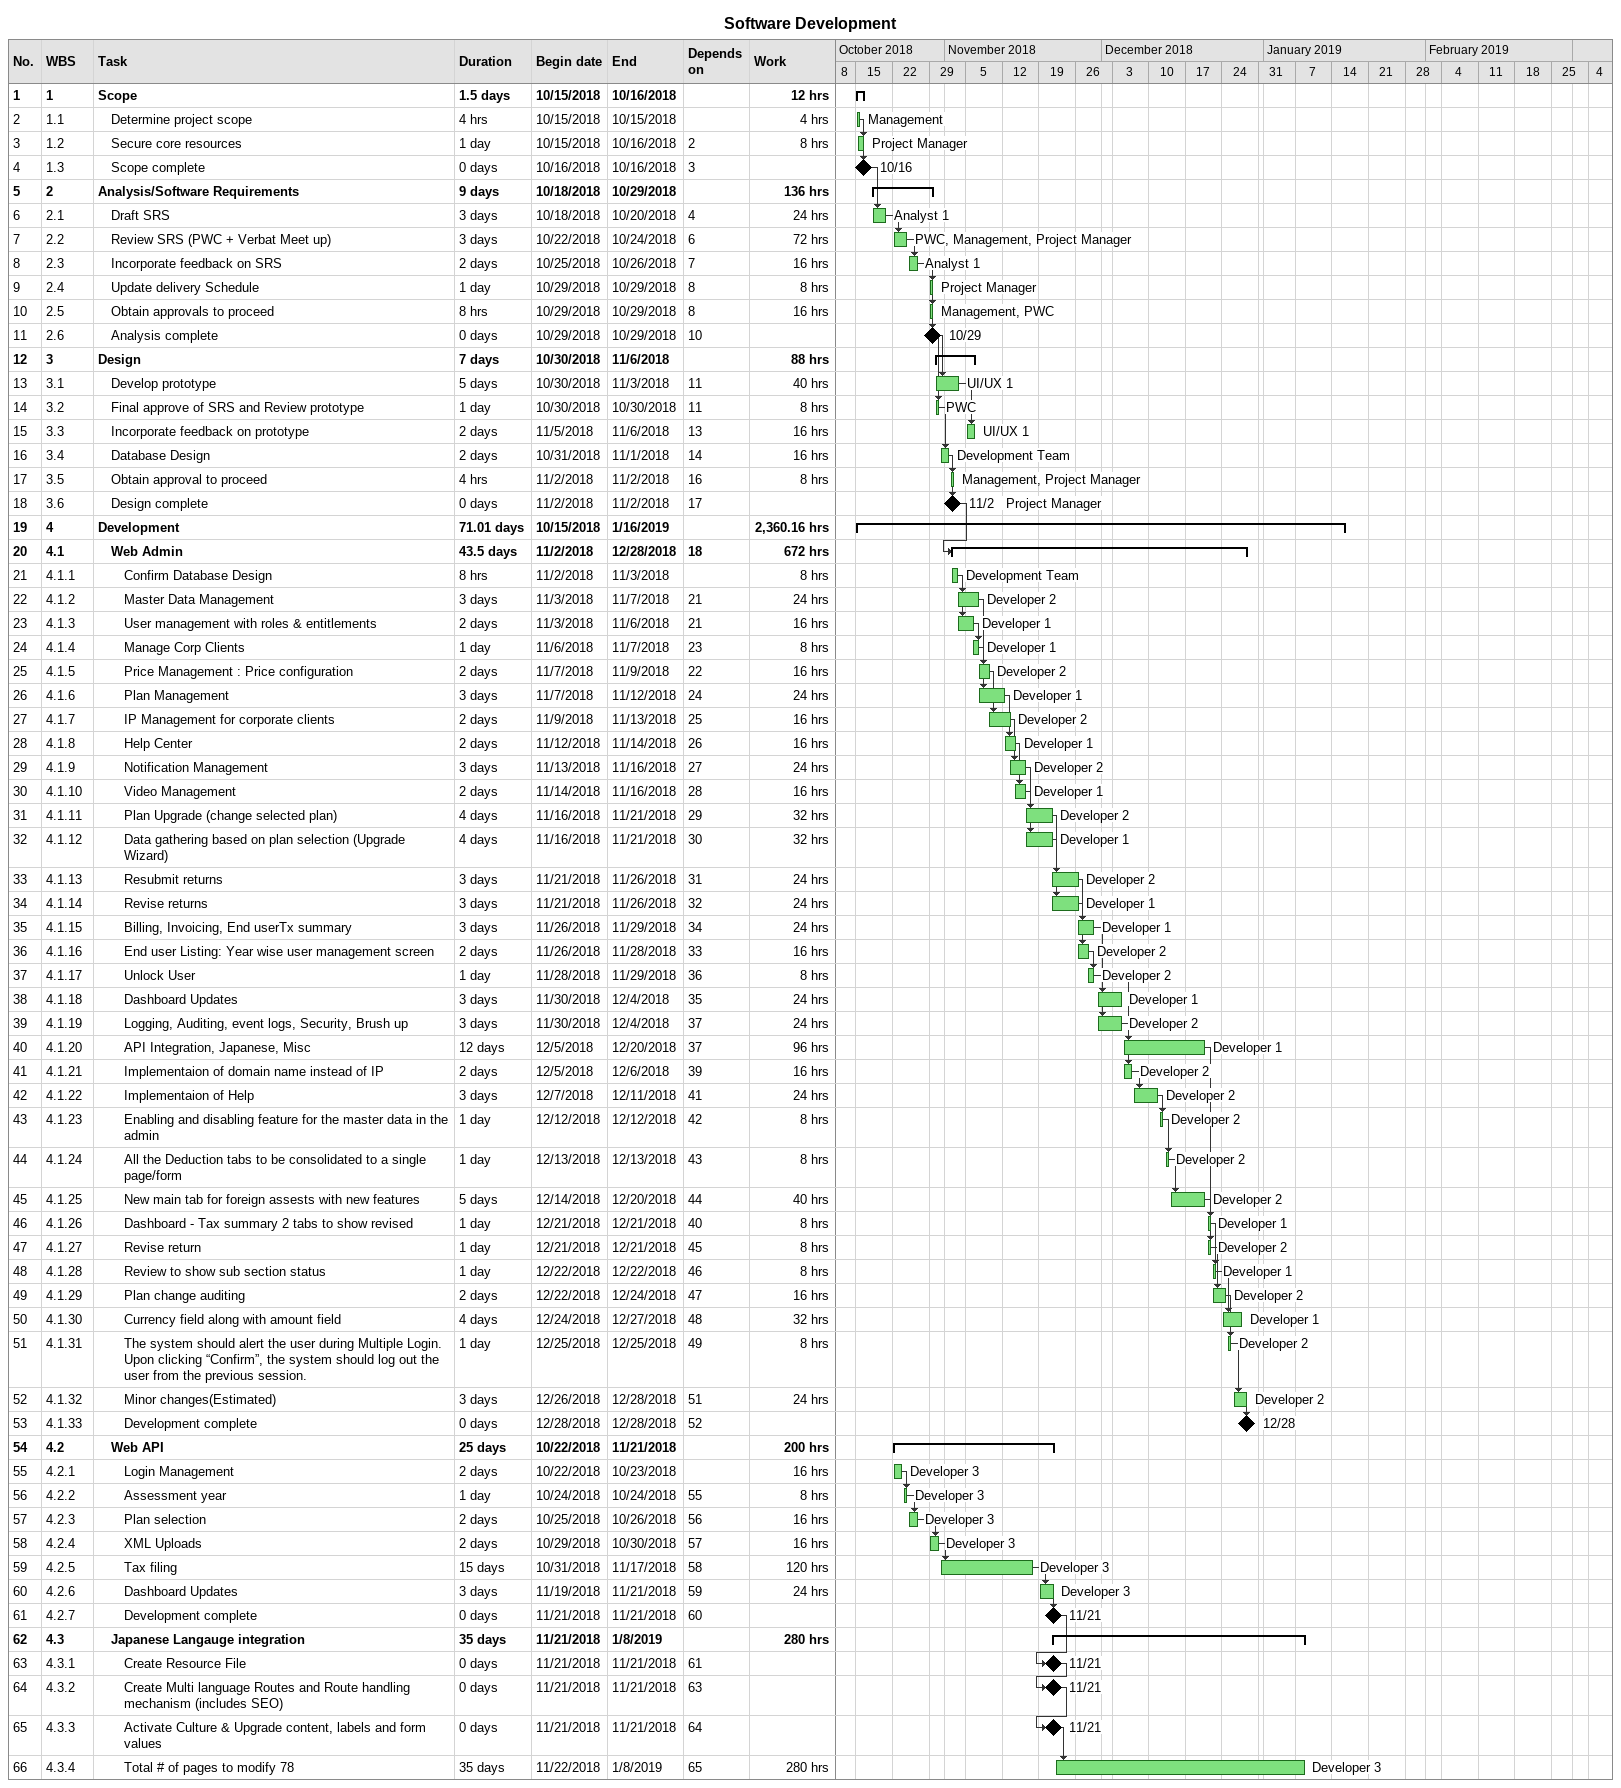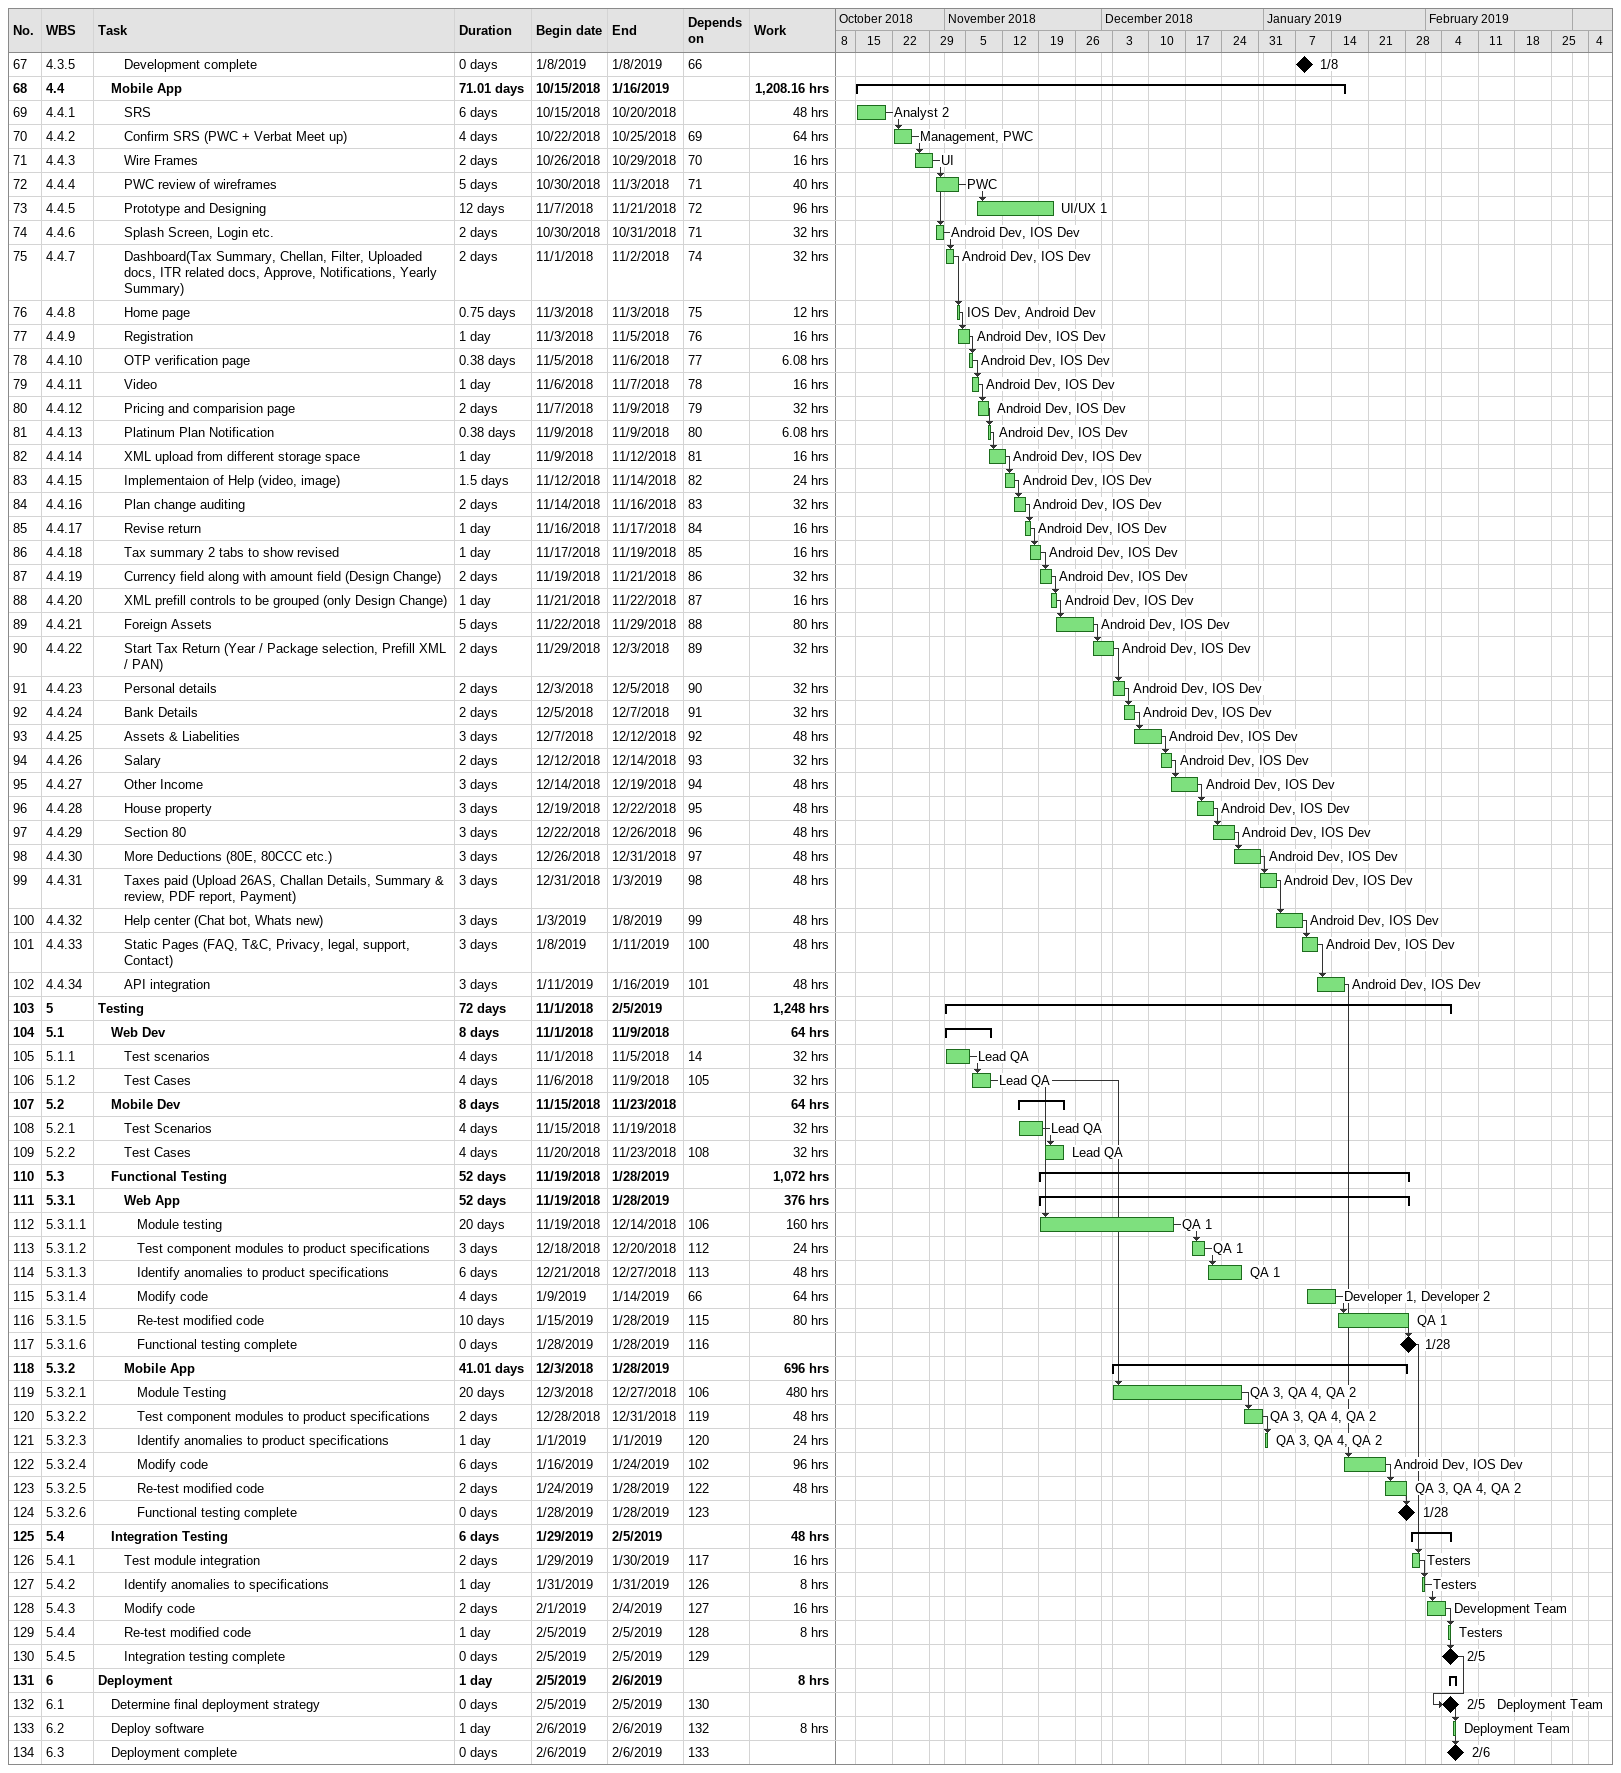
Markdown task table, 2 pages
Software Development

| ID | WBS | Task | Duration | Start | Finish | Predecessors | Resources | Work (h) |
|---|---|---|---|---|---|---|---|---|
| 1 | 1 | **Scope** | 1.5d | 2018-10-15 | 2018-10-16 |  |  | 12 |
| 2 | 1.1 | Determine project scope | 4h | 2018-10-15 | 2018-10-15 |  | Management | 4 |
| 3 | 1.2 | Secure core resources | 1d | 2018-10-15 | 2018-10-16 | 2 | Project Manager | 8 |
| 4 | 1.3 | Scope complete | 0d | 2018-10-16 | 2018-10-16 | 3 |  |  |
| 5 | 2 | **Analysis/Software Requirements** | 9d | 2018-10-18 | 2018-10-29 |  |  | 136 |
| 6 | 2.1 | Draft SRS | 3d | 2018-10-18 | 2018-10-20 | 4 | Analyst 1 | 24 |
| 7 | 2.2 | Review SRS (PWC + Verbat Meet up) | 3d | 2018-10-22 | 2018-10-24 | 6 | PWC, Management, Project Manager | 72 |
| 8 | 2.3 | Incorporate feedback on SRS | 2d | 2018-10-25 | 2018-10-26 | 7 | Analyst 1 | 16 |
| 9 | 2.4 | Update delivery Schedule | 1d | 2018-10-29 | 2018-10-29 | 8 | Project Manager | 8 |
| 10 | 2.5 | Obtain approvals to proceed | 8h | 2018-10-29 | 2018-10-29 | 8 | Management, PWC | 16 |
| 11 | 2.6 | Analysis complete | 0d | 2018-10-29 | 2018-10-29 | 10 |  |  |
| 12 | 3 | **Design** | 7d | 2018-10-30 | 2018-11-06 |  |  | 88 |
| 13 | 3.1 | Develop prototype | 5d | 2018-10-30 | 2018-11-03 | 11 | UI/UX 1 | 40 |
| 14 | 3.2 | Final approve of SRS and Review prototype | 1d | 2018-10-30 | 2018-10-30 | 11 | PWC | 8 |
| 15 | 3.3 | Incorporate feedback on prototype | 2d | 2018-11-05 | 2018-11-06 | 13 | UI/UX 1 | 16 |
| 16 | 3.4 | Database Design | 2d | 2018-10-31 | 2018-11-01 | 14 | Development Team | 16 |
| 17 | 3.5 | Obtain approval to proceed | 4h | 2018-11-02 | 2018-11-02 | 16 | Management, Project Manager | 8 |
| 18 | 3.6 | Design complete | 0d | 2018-11-02 | 2018-11-02 | 17 | Project Manager |  |
| 19 | 4 | **Development** | 71.01d | 2018-10-15 | 2019-01-16 |  |  | 2360.16 |
| 20 | 4.1 | **Web Admin** | 43.5d | 2018-11-02 | 2018-12-28 | 18 |  | 672 |
| 21 | 4.1.1 | Confirm Database Design | 8h | 2018-11-02 | 2018-11-03 |  | Development Team | 8 |
| 22 | 4.1.2 | Master Data Management | 3d | 2018-11-03 | 2018-11-07 | 21 | Developer 2 | 24 |
| 23 | 4.1.3 | User management with roles & entitlements | 2d | 2018-11-03 | 2018-11-06 | 21 | Developer 1 | 16 |
| 24 | 4.1.4 | Manage Corp Clients | 1d | 2018-11-06 | 2018-11-07 | 23 | Developer 1 | 8 |
| 25 | 4.1.5 | Price Management : Price configuration | 2d | 2018-11-07 | 2018-11-09 | 22 | Developer 2 | 16 |
| 26 | 4.1.6 | Plan Management | 3d | 2018-11-07 | 2018-11-12 | 24 | Developer 1 | 24 |
| 27 | 4.1.7 | IP Management for corporate clients | 2d | 2018-11-09 | 2018-11-13 | 25 | Developer 2 | 16 |
| 28 | 4.1.8 | Help Center | 2d | 2018-11-12 | 2018-11-14 | 26 | Developer 1 | 16 |
| 29 | 4.1.9 | Notification Management | 3d | 2018-11-13 | 2018-11-16 | 27 | Developer 2 | 24 |
| 30 | 4.1.10 | Video Management | 2d | 2018-11-14 | 2018-11-16 | 28 | Developer 1 | 16 |
| 31 | 4.1.11 | Plan Upgrade (change selected plan) | 4d | 2018-11-16 | 2018-11-21 | 29 | Developer 2 | 32 |
| 32 | 4.1.12 | Data gathering based on plan selection (Upgrade Wizard) | 4d | 2018-11-16 | 2018-11-21 | 30 | Developer 1 | 32 |
| 33 | 4.1.13 | Resubmit returns | 3d | 2018-11-21 | 2018-11-26 | 31 | Developer 2 | 24 |
| 34 | 4.1.14 | Revise returns | 3d | 2018-11-21 | 2018-11-26 | 32 | Developer 1 | 24 |
| 35 | 4.1.15 | Billing, Invoicing, End userTx summary | 3d | 2018-11-26 | 2018-11-29 | 34 | Developer 1 | 24 |
| 36 | 4.1.16 | End user Listing: Year wise user management screen | 2d | 2018-11-26 | 2018-11-28 | 33 | Developer 2 | 16 |
| 37 | 4.1.17 | Unlock User | 1d | 2018-11-28 | 2018-11-29 | 36 | Developer 2 | 8 |
| 38 | 4.1.18 | Dashboard Updates | 3d | 2018-11-30 | 2018-12-04 | 35 | Developer 1 | 24 |
| 39 | 4.1.19 | Logging, Auditing, event logs, Security, Brush up | 3d | 2018-11-30 | 2018-12-04 | 37 | Developer 2 | 24 |
| 40 | 4.1.20 | API Integration, Japanese, Misc | 12d | 2018-12-05 | 2018-12-20 | 37 | Developer 1 | 96 |
| 41 | 4.1.21 | Implementaion of domain name instead of IP | 2d | 2018-12-05 | 2018-12-06 | 39 | Developer 2 | 16 |
| 42 | 4.1.22 | Implementaion of Help | 3d | 2018-12-07 | 2018-12-11 | 41 | Developer 2 | 24 |
| 43 | 4.1.23 | Enabling and disabling feature for the master data in the admin | 1d | 2018-12-12 | 2018-12-12 | 42 | Developer 2 | 8 |
| 44 | 4.1.24 | All the Deduction tabs to be consolidated to a single page/form | 1d | 2018-12-13 | 2018-12-13 | 43 | Developer 2 | 8 |
| 45 | 4.1.25 | New main tab for foreign assests with new features | 5d | 2018-12-14 | 2018-12-20 | 44 | Developer 2 | 40 |
| 46 | 4.1.26 | Dashboard - Tax summary 2 tabs to show revised | 1d | 2018-12-21 | 2018-12-21 | 40 | Developer 1 | 8 |
| 47 | 4.1.27 | Revise return | 1d | 2018-12-21 | 2018-12-21 | 45 | Developer 2 | 8 |
| 48 | 4.1.28 | Review to show sub section status | 1d | 2018-12-22 | 2018-12-22 | 46 | Developer 1 | 8 |
| 49 | 4.1.29 | Plan change auditing | 2d | 2018-12-22 | 2018-12-24 | 47 | Developer 2 | 16 |
| 50 | 4.1.30 | Currency field along with amount field | 4d | 2018-12-24 | 2018-12-27 | 48 | Developer 1 | 32 |
| 51 | 4.1.31 | The system should alert the user during Multiple Login. Upon clicking “Confirm”, the system should log out the user from the previous session. | 1d | 2018-12-25 | 2018-12-25 | 49 | Developer 2 | 8 |
| 52 | 4.1.32 | Minor changes(Estimated) | 3d | 2018-12-26 | 2018-12-28 | 51 | Developer 2 | 24 |
| 53 | 4.1.33 | Development complete | 0d | 2018-12-28 | 2018-12-28 | 52 |  |  |
| 54 | 4.2 | **Web API** | 25d | 2018-10-22 | 2018-11-21 |  |  | 200 |
| 55 | 4.2.1 | Login Management | 2d | 2018-10-22 | 2018-10-23 |  | Developer 3 | 16 |
| 56 | 4.2.2 | Assessment year | 1d | 2018-10-24 | 2018-10-24 | 55 | Developer 3 | 8 |
| 57 | 4.2.3 | Plan selection | 2d | 2018-10-25 | 2018-10-26 | 56 | Developer 3 | 16 |
| 58 | 4.2.4 | XML Uploads | 2d | 2018-10-29 | 2018-10-30 | 57 | Developer 3 | 16 |
| 59 | 4.2.5 | Tax filing | 15d | 2018-10-31 | 2018-11-17 | 58 | Developer 3 | 120 |
| 60 | 4.2.6 | Dashboard Updates | 3d | 2018-11-19 | 2018-11-21 | 59 | Developer 3 | 24 |
| 61 | 4.2.7 | Development complete | 0d | 2018-11-21 | 2018-11-21 | 60 |  |  |
| 62 | 4.3 | **Japanese Langauge integration** | 35d | 2018-11-21 | 2019-01-08 |  |  | 280 |
| 63 | 4.3.1 | Create Resource File | 0d | 2018-11-21 | 2018-11-21 | 61 |  |  |
| 64 | 4.3.2 | Create Multi language Routes and Route handling mechanism (includes SEO) | 0d | 2018-11-21 | 2018-11-21 | 63 |  |  |
| 65 | 4.3.3 | Activate Culture & Upgrade content, labels and form values | 0d | 2018-11-21 | 2018-11-21 | 64 |  |  |
| 66 | 4.3.4 | Total # of pages to modify 78 | 35d | 2018-11-22 | 2019-01-08 | 65 | Developer 3 | 280 |
| 67 | 4.3.5 | Development complete | 0d | 2019-01-08 | 2019-01-08 | 66 |  |  |
| 68 | 4.4 | **Mobile App** | 71.01d | 2018-10-15 | 2019-01-16 |  |  | 1208.16 |
| 69 | 4.4.1 | SRS | 6d | 2018-10-15 | 2018-10-20 |  | Analyst 2 | 48 |
| 70 | 4.4.2 | Confirm SRS (PWC + Verbat Meet up) | 4d | 2018-10-22 | 2018-10-25 | 69 | Management, PWC | 64 |
| 71 | 4.4.3 | Wire Frames | 2d | 2018-10-26 | 2018-10-29 | 70 | UI | 16 |
| 72 | 4.4.4 | PWC review of wireframes | 5d | 2018-10-30 | 2018-11-03 | 71 | PWC | 40 |
| 73 | 4.4.5 | Prototype and Designing | 12d | 2018-11-07 | 2018-11-21 | 72 | UI/UX 1 | 96 |
| 74 | 4.4.6 | Splash Screen, Login etc. | 2d | 2018-10-30 | 2018-10-31 | 71 | Android Dev, IOS Dev | 32 |
| 75 | 4.4.7 | Dashboard(Tax Summary, Chellan, Filter, Uploaded docs, ITR related docs, Approve, Notifications, Yearly Summary) | 2d | 2018-11-01 | 2018-11-02 | 74 | Android Dev, IOS Dev | 32 |
| 76 | 4.4.8 | Home page | 0.75d | 2018-11-03 | 2018-11-03 | 75 | IOS Dev, Android Dev | 12 |
| 77 | 4.4.9 | Registration | 1d | 2018-11-03 | 2018-11-05 | 76 | Android Dev, IOS Dev | 16 |
| 78 | 4.4.10 | OTP verification page | 0.38d | 2018-11-05 | 2018-11-06 | 77 | Android Dev, IOS Dev | 6.08 |
| 79 | 4.4.11 | Video | 1d | 2018-11-06 | 2018-11-07 | 78 | Android Dev, IOS Dev | 16 |
| 80 | 4.4.12 | Pricing and comparision page | 2d | 2018-11-07 | 2018-11-09 | 79 | Android Dev, IOS Dev | 32 |
| 81 | 4.4.13 | Platinum Plan Notification | 0.38d | 2018-11-09 | 2018-11-09 | 80 | Android Dev, IOS Dev | 6.08 |
| 82 | 4.4.14 | XML upload from different storage space | 1d | 2018-11-09 | 2018-11-12 | 81 | Android Dev, IOS Dev | 16 |
| 83 | 4.4.15 | Implementaion of Help (video, image) | 1.5d | 2018-11-12 | 2018-11-14 | 82 | Android Dev, IOS Dev | 24 |
| 84 | 4.4.16 | Plan change auditing | 2d | 2018-11-14 | 2018-11-16 | 83 | Android Dev, IOS Dev | 32 |
| 85 | 4.4.17 | Revise return | 1d | 2018-11-16 | 2018-11-17 | 84 | Android Dev, IOS Dev | 16 |
| 86 | 4.4.18 | Tax summary 2 tabs to show revised | 1d | 2018-11-17 | 2018-11-19 | 85 | Android Dev, IOS Dev | 16 |
| 87 | 4.4.19 | Currency field along with amount field (Design Change) | 2d | 2018-11-19 | 2018-11-21 | 86 | Android Dev, IOS Dev | 32 |
| 88 | 4.4.20 | XML prefill controls to be grouped (only Design Change) | 1d | 2018-11-21 | 2018-11-22 | 87 | Android Dev, IOS Dev | 16 |
| 89 | 4.4.21 | Foreign Assets | 5d | 2018-11-22 | 2018-11-29 | 88 | Android Dev, IOS Dev | 80 |
| 90 | 4.4.22 | Start Tax Return (Year / Package selection, Prefill XML / PAN) | 2d | 2018-11-29 | 2018-12-03 | 89 | Android Dev, IOS Dev | 32 |
| 91 | 4.4.23 | Personal details | 2d | 2018-12-03 | 2018-12-05 | 90 | Android Dev, IOS Dev | 32 |
| 92 | 4.4.24 | Bank Details | 2d | 2018-12-05 | 2018-12-07 | 91 | Android Dev, IOS Dev | 32 |
| 93 | 4.4.25 | Assets & Liabelities | 3d | 2018-12-07 | 2018-12-12 | 92 | Android Dev, IOS Dev | 48 |
| 94 | 4.4.26 | Salary | 2d | 2018-12-12 | 2018-12-14 | 93 | Android Dev, IOS Dev | 32 |
| 95 | 4.4.27 | Other Income | 3d | 2018-12-14 | 2018-12-19 | 94 | Android Dev, IOS Dev | 48 |
| 96 | 4.4.28 | House property | 3d | 2018-12-19 | 2018-12-22 | 95 | Android Dev, IOS Dev | 48 |
| 97 | 4.4.29 | Section 80 | 3d | 2018-12-22 | 2018-12-26 | 96 | Android Dev, IOS Dev | 48 |
| 98 | 4.4.30 | More Deductions (80E, 80CCC etc.) | 3d | 2018-12-26 | 2018-12-31 | 97 | Android Dev, IOS Dev | 48 |
| 99 | 4.4.31 | Taxes paid (Upload 26AS, Challan Details, Summary & review, PDF report, Payment) | 3d | 2018-12-31 | 2019-01-03 | 98 | Android Dev, IOS Dev | 48 |
| 100 | 4.4.32 | Help center (Chat bot, Whats new) | 3d | 2019-01-03 | 2019-01-08 | 99 | Android Dev, IOS Dev | 48 |
| 101 | 4.4.33 | Static Pages (FAQ, T&C, Privacy, legal, support, Contact) | 3d | 2019-01-08 | 2019-01-11 | 100 | Android Dev, IOS Dev | 48 |
| 102 | 4.4.34 | API integration | 3d | 2019-01-11 | 2019-01-16 | 101 | Android Dev, IOS Dev | 48 |
| 103 | 5 | **Testing** | 72d | 2018-11-01 | 2019-02-05 |  |  | 1248 |
| 104 | 5.1 | **Web Dev** | 8d | 2018-11-01 | 2018-11-09 |  |  | 64 |
| 105 | 5.1.1 | Test scenarios | 4d | 2018-11-01 | 2018-11-05 | 14 | Lead QA | 32 |
| 106 | 5.1.2 | Test Cases | 4d | 2018-11-06 | 2018-11-09 | 105 | Lead QA | 32 |
| 107 | 5.2 | **Mobile Dev** | 8d | 2018-11-15 | 2018-11-23 |  |  | 64 |
| 108 | 5.2.1 | Test Scenarios | 4d | 2018-11-15 | 2018-11-19 |  | Lead QA | 32 |
| 109 | 5.2.2 | Test Cases | 4d | 2018-11-20 | 2018-11-23 | 108 | Lead QA | 32 |
| 110 | 5.3 | **Functional Testing** | 52d | 2018-11-19 | 2019-01-28 |  |  | 1072 |
| 111 | 5.3.1 | **Web App** | 52d | 2018-11-19 | 2019-01-28 |  |  | 376 |
| 112 | 5.3.1.1 | Module testing | 20d | 2018-11-19 | 2018-12-14 | 106 | QA 1 | 160 |
| 113 | 5.3.1.2 | Test component modules to product specifications | 3d | 2018-12-18 | 2018-12-20 | 112 | QA 1 | 24 |
| 114 | 5.3.1.3 | Identify anomalies to product specifications | 6d | 2018-12-21 | 2018-12-27 | 113 | QA 1 | 48 |
| 115 | 5.3.1.4 | Modify code | 4d | 2019-01-09 | 2019-01-14 | 66 | Developer 1, Developer 2 | 64 |
| 116 | 5.3.1.5 | Re-test modified code | 10d | 2019-01-15 | 2019-01-28 | 115 | QA 1 | 80 |
| 117 | 5.3.1.6 | Functional testing complete | 0d | 2019-01-28 | 2019-01-28 | 116 |  |  |
| 118 | 5.3.2 | **Mobile App** | 41.01d | 2018-12-03 | 2019-01-28 |  |  | 696 |
| 119 | 5.3.2.1 | Module Testing | 20d | 2018-12-03 | 2018-12-27 | 106 | QA 3, QA 4, QA 2 | 480 |
| 120 | 5.3.2.2 | Test component modules to product specifications | 2d | 2018-12-28 | 2018-12-31 | 119 | QA 3, QA 4, QA 2 | 48 |
| 121 | 5.3.2.3 | Identify anomalies to product specifications | 1d | 2019-01-01 | 2019-01-01 | 120 | QA 3, QA 4, QA 2 | 24 |
| 122 | 5.3.2.4 | Modify code | 6d | 2019-01-16 | 2019-01-24 | 102 | Android Dev, IOS Dev | 96 |
| 123 | 5.3.2.5 | Re-test modified code | 2d | 2019-01-24 | 2019-01-28 | 122 | QA 3, QA 4, QA 2 | 48 |
| 124 | 5.3.2.6 | Functional testing complete | 0d | 2019-01-28 | 2019-01-28 | 123 |  |  |
| 125 | 5.4 | **Integration Testing** | 6d | 2019-01-29 | 2019-02-05 |  |  | 48 |
| 126 | 5.4.1 | Test module integration | 2d | 2019-01-29 | 2019-01-30 | 117 | Testers | 16 |
| 127 | 5.4.2 | Identify anomalies to specifications | 1d | 2019-01-31 | 2019-01-31 | 126 | Testers | 8 |
| 128 | 5.4.3 | Modify code | 2d | 2019-02-01 | 2019-02-04 | 127 | Development Team | 16 |
| 129 | 5.4.4 | Re-test modified code | 1d | 2019-02-05 | 2019-02-05 | 128 | Testers | 8 |
| 130 | 5.4.5 | Integration testing complete | 0d | 2019-02-05 | 2019-02-05 | 129 |  |  |
| 131 | 6 | **Deployment** | 1d | 2019-02-05 | 2019-02-06 |  |  | 8 |
| 132 | 6.1 | Determine final deployment strategy | 0d | 2019-02-05 | 2019-02-05 | 130 | Deployment Team |  |
| 133 | 6.2 | Deploy software | 1d | 2019-02-06 | 2019-02-06 | 132 | Deployment Team | 8 |
| 134 | 6.3 | Deployment complete | 0d | 2019-02-06 | 2019-02-06 | 133 |  |  |
